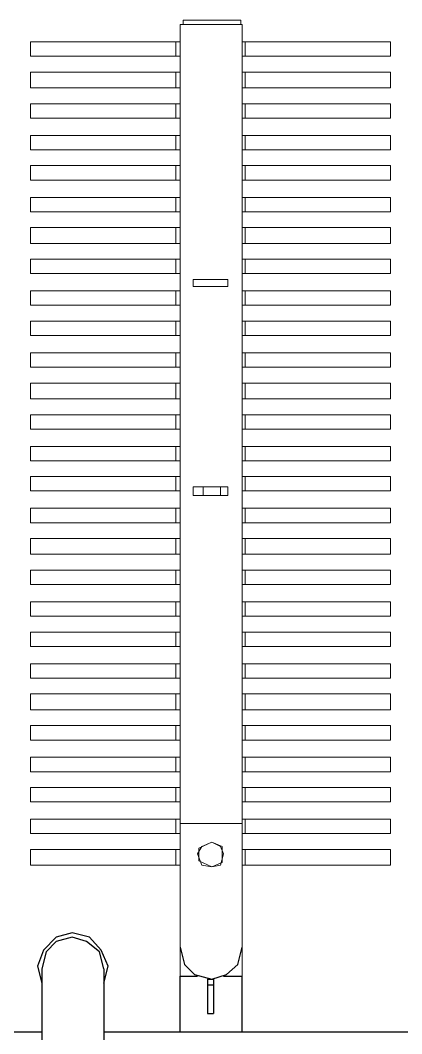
# Model space of a CAD drawing. Header units: millimetres. Extents: x 37084 to 180780, y -153145 to -16322.
# Drawn here: x 72308 to 72859, y -114709 to -113244 of the extents above; entities that cross this region are included whole.
import ezdxf

# ---------------------------------------------------------------- set-up
doc = ezdxf.new("R2010")
doc.units = ezdxf.units.MM
doc.header["$MEASUREMENT"] = 0
doc.linetypes.add('CONTINU', pattern=[0])
doc.layers.add('00', color=5, linetype='Continuous', lineweight=9)

# ---------------------------------------------------------------- blocks, each defined once
blk = doc.blocks.new('MBA')
at = {"color": 0, "linetype": 'ByBlock', "lineweight": 9}
for points in [[(1954904.8, 288644.1), (1954988, 288644.1)], [(1954904.8, 288637.9), (1954904.8, 288644.1)], [(1954988, 288637.9), (1954988, 288644.1)], [(1954900.6, 288637.9), (1954990, 288637.9)], [(1954900.6, 288637.9), (1954900.6, 287181.7)], [(1954990, 288637.9), (1954990, 287181.7)], [(1954900.6, 288612.9), (1954684.3, 288612.9)], [(1954684.3, 288612.9), (1954684.3, 288592.1)], [(1954894.4, 288612.9), (1954894.4, 288592.1)], [(1955204.3, 288612.9), (1954990, 288612.9)], [(1954994.2, 288612.9), (1954994.2, 288592.1)], [(1955204.3, 288612.9), (1955204.3, 288592.1)], [(1954900.6, 288592.1), (1954684.3, 288592.1)], [(1955204.3, 288592.1), (1954990, 288592.1)], [(1954900.6, 288569.2), (1954684.3, 288569.2)], [(1954684.3, 288569.2), (1954684.3, 288546.3)], [(1954894.4, 288569.2), (1954894.4, 288546.3)], [(1955204.3, 288569.2), (1954990, 288569.2)], [(1954994.2, 288569.2), (1954994.2, 288546.3)], [(1955204.3, 288569.2), (1955204.3, 288546.3)], [(1954900.6, 288546.3), (1954684.3, 288546.3)], [(1955204.3, 288546.3), (1954990, 288546.3)], [(1954900.6, 288523.5), (1954684.3, 288523.5)], [(1954684.3, 288523.5), (1954684.3, 288502.7)], [(1954894.4, 288523.5), (1954894.4, 288502.7)], [(1955204.3, 288523.5), (1954990, 288523.5)], [(1954994.2, 288523.5), (1954994.2, 288502.7)], [(1955204.3, 288523.5), (1955204.3, 288502.7)], [(1954900.6, 288502.7), (1954684.3, 288502.7)], [(1955204.3, 288502.7), (1954990, 288502.7)], [(1954900.6, 288477.7), (1954684.3, 288477.7)], [(1954684.3, 288477.7), (1954684.3, 288456.9)], [(1954894.4, 288477.7), (1954894.4, 288456.9)], [(1955204.3, 288477.7), (1954990, 288477.7)], [(1954994.2, 288477.7), (1954994.2, 288456.9)], [(1955204.3, 288477.7), (1955204.3, 288456.9)], [(1954900.6, 288456.9), (1954684.3, 288456.9)], [(1955204.3, 288456.9), (1954990, 288456.9)], [(1954900.6, 288434), (1954684.3, 288434)], [(1954684.3, 288434), (1954684.3, 288413.2)], [(1954894.4, 288434), (1954894.4, 288413.2)], [(1955204.3, 288434), (1954990, 288434)], [(1954994.2, 288434), (1954994.2, 288413.2)], [(1955204.3, 288434), (1955204.3, 288413.2)], [(1954900.6, 288413.2), (1954684.3, 288413.2)], [(1955204.3, 288413.2), (1954990, 288413.2)], [(1954900.6, 288388.2), (1954684.3, 288388.2)], [(1954684.3, 288388.2), (1954684.3, 288367.4)], [(1954894.4, 288388.2), (1954894.4, 288367.4)], [(1955204.3, 288388.2), (1954990, 288388.2)], [(1954994.2, 288388.2), (1954994.2, 288367.4)], [(1955204.3, 288388.2), (1955204.3, 288367.4)], [(1954900.6, 288367.4), (1954684.3, 288367.4)], [(1955204.3, 288367.4), (1954990, 288367.4)], [(1954900.6, 288344.6), (1954684.3, 288344.6)], [(1954684.3, 288344.6), (1954684.3, 288321.7)], [(1954894.4, 288344.6), (1954894.4, 288321.7)], [(1955204.3, 288344.6), (1954990, 288344.6)], [(1954994.2, 288344.6), (1954994.2, 288321.7)], [(1955204.3, 288344.6), (1955204.3, 288321.7)], [(1954900.6, 288321.7), (1954684.3, 288321.7)], [(1955204.3, 288321.7), (1954990, 288321.7)], [(1954900.6, 288298.8), (1954684.3, 288298.8)], [(1954684.3, 288298.8), (1954684.3, 288278)], [(1954894.4, 288298.8), (1954894.4, 288278)], [(1955204.3, 288298.8), (1954990, 288298.8)], [(1954994.2, 288298.8), (1954994.2, 288278)], [(1955204.3, 288298.8), (1955204.3, 288278)], [(1954900.6, 288278), (1954684.3, 288278)], [(1955204.3, 288278), (1954990, 288278)], [(1954919.3, 288269.7), (1954969.2, 288269.7)], [(1954919.3, 288259.3), (1954919.3, 288269.7)], [(1954919.3, 288259.3), (1954969.2, 288259.3)], [(1954969.2, 288259.3), (1954969.2, 288269.7)], [(1954900.6, 288253), (1954684.3, 288253)], [(1954684.3, 288253), (1954684.3, 288232.2)], [(1954894.4, 288253), (1954894.4, 288232.2)], [(1955204.3, 288253), (1954990, 288253)], [(1954994.2, 288253), (1954994.2, 288232.2)], [(1955204.3, 288253), (1955204.3, 288232.2)], [(1954900.6, 288232.2), (1954684.3, 288232.2)], [(1955204.3, 288232.2), (1954990, 288232.2)], [(1954900.6, 288209.3), (1954684.3, 288209.3)], [(1954684.3, 288209.3), (1954684.3, 288188.5)], [(1954894.4, 288209.3), (1954894.4, 288188.5)], [(1955204.3, 288209.3), (1954990, 288209.3)], [(1954994.2, 288209.3), (1954994.2, 288188.5)], [(1955204.3, 288209.3), (1955204.3, 288188.5)], [(1954900.6, 288188.5), (1954684.3, 288188.5)], [(1955204.3, 288188.5), (1954990, 288188.5)], [(1954900.6, 288163.6), (1954684.3, 288163.6)], [(1954684.3, 288163.6), (1954684.3, 288142.8)], [(1954894.4, 288163.6), (1954894.4, 288142.8)], [(1955204.3, 288163.6), (1954990, 288163.6)], [(1954994.2, 288163.6), (1954994.2, 288142.8)], [(1955204.3, 288163.6), (1955204.3, 288142.8)], [(1954900.6, 288142.8), (1954684.3, 288142.8)], [(1955204.3, 288142.8), (1954990, 288142.8)], [(1954900.6, 288119.9), (1954684.3, 288119.9)], [(1954684.3, 288119.9), (1954684.3, 288097)], [(1954894.4, 288119.9), (1954894.4, 288097)], [(1955204.3, 288119.9), (1954990, 288119.9)], [(1954994.2, 288119.9), (1954994.2, 288097)], [(1955204.3, 288119.9), (1955204.3, 288097)], [(1954900.6, 288097), (1954684.3, 288097)], [(1955204.3, 288097), (1954990, 288097)], [(1954900.6, 288074.1), (1954684.3, 288074.1)], [(1954684.3, 288074.1), (1954684.3, 288053.3)], [(1954894.4, 288074.1), (1954894.4, 288053.3)], [(1955204.3, 288074.1), (1954990, 288074.1)], [(1954994.2, 288074.1), (1954994.2, 288053.3)], [(1955204.3, 288074.1), (1955204.3, 288053.3)], [(1954900.6, 288053.3), (1954684.3, 288053.3)], [(1955204.3, 288053.3), (1954990, 288053.3)], [(1954900.6, 288028.4), (1954684.3, 288028.4)], [(1954684.3, 288028.4), (1954684.3, 288007.6)], [(1954894.4, 288028.4), (1954894.4, 288007.6)], [(1955204.3, 288028.4), (1954990, 288028.4)], [(1954994.2, 288028.4), (1954994.2, 288007.6)], [(1955204.3, 288028.4), (1955204.3, 288007.6)], [(1954900.6, 288007.6), (1954684.3, 288007.6)], [(1955204.3, 288007.6), (1954990, 288007.6)], [(1954900.6, 287984.7), (1954684.3, 287984.7)], [(1954684.3, 287984.7), (1954684.3, 287963.9)], [(1954894.4, 287984.7), (1954894.4, 287963.9)], [(1955204.3, 287984.7), (1954990, 287984.7)], [(1954994.2, 287984.7), (1954994.2, 287963.9)], [(1955204.3, 287984.7), (1955204.3, 287963.9)], [(1954919.3, 287970.1), (1954969.2, 287970.1)], [(1954919.3, 287970.1), (1954919.3, 287957.6)], [(1954933.9, 287970.1), (1954933.9, 287957.6)], [(1954958.8, 287970.1), (1954958.8, 287957.6)], [(1954969.2, 287970.1), (1954969.2, 287957.6)], [(1954900.6, 287963.9), (1954684.3, 287963.9)], [(1954969.2, 287957.6), (1954919.3, 287957.6)], [(1955204.3, 287963.9), (1954990, 287963.9)], [(1954900.6, 287938.9), (1954684.3, 287938.9)], [(1954684.3, 287938.9), (1954684.3, 287918.1)], [(1954894.4, 287938.9), (1954894.4, 287918.1)], [(1955204.3, 287938.9), (1954990, 287938.9)], [(1954994.2, 287938.9), (1954994.2, 287918.1)], [(1955204.3, 287938.9), (1955204.3, 287918.1)], [(1954900.6, 287918.1), (1954684.3, 287918.1)], [(1955204.3, 287918.1), (1954990, 287918.1)], [(1954900.6, 287895.2), (1954684.3, 287895.2)], [(1954684.3, 287895.2), (1954684.3, 287872.4)], [(1954894.4, 287895.2), (1954894.4, 287872.4)], [(1955204.3, 287895.2), (1954990, 287895.2)], [(1954994.2, 287895.2), (1954994.2, 287872.4)], [(1955204.3, 287895.2), (1955204.3, 287872.4)], [(1954900.6, 287872.4), (1954684.3, 287872.4)], [(1955204.3, 287872.4), (1954990, 287872.4)], [(1954900.6, 287849.5), (1954684.3, 287849.5)], [(1954684.3, 287849.5), (1954684.3, 287828.7)], [(1954894.4, 287849.5), (1954894.4, 287828.7)], [(1955204.3, 287849.5), (1954990, 287849.5)], [(1954994.2, 287849.5), (1954994.2, 287828.7)], [(1955204.3, 287849.5), (1955204.3, 287828.7)], [(1954900.6, 287828.7), (1954684.3, 287828.7)], [(1955204.3, 287828.7), (1954990, 287828.7)], [(1954900.6, 287803.7), (1954684.3, 287803.7)], [(1954684.3, 287803.7), (1954684.3, 287782.9)], [(1954894.4, 287803.7), (1954894.4, 287782.9)], [(1955204.3, 287803.7), (1954990, 287803.7)], [(1954994.2, 287803.7), (1954994.2, 287782.9)], [(1955204.3, 287803.7), (1955204.3, 287782.9)], [(1954900.6, 287782.9), (1954684.3, 287782.9)], [(1955204.3, 287782.9), (1954990, 287782.9)], [(1954900.6, 287760), (1954684.3, 287760)], [(1954684.3, 287760), (1954684.3, 287739.2)], [(1954894.4, 287760), (1954894.4, 287739.2)], [(1955204.3, 287760), (1954990, 287760)], [(1954994.2, 287760), (1954994.2, 287739.2)], [(1955204.3, 287760), (1955204.3, 287739.2)], [(1954900.6, 287739.2), (1954684.3, 287739.2)], [(1955204.3, 287739.2), (1954990, 287739.2)], [(1954900.6, 287714.3), (1954684.3, 287714.3)], [(1954684.3, 287714.3), (1954684.3, 287693.5)], [(1954894.4, 287714.3), (1954894.4, 287693.5)], [(1955204.3, 287714.3), (1954990, 287714.3)], [(1954994.2, 287714.3), (1954994.2, 287693.5)], [(1955204.3, 287714.3), (1955204.3, 287693.5)], [(1954900.6, 287693.5), (1954684.3, 287693.5)], [(1955204.3, 287693.5), (1954990, 287693.5)], [(1954900.6, 287670.6), (1954684.3, 287670.6)], [(1954684.3, 287670.6), (1954684.3, 287647.7)], [(1954894.4, 287670.6), (1954894.4, 287647.7)], [(1955204.3, 287670.6), (1954990, 287670.6)], [(1954994.2, 287670.6), (1954994.2, 287647.7)], [(1955204.3, 287670.6), (1955204.3, 287647.7)], [(1954900.6, 287647.7), (1954684.3, 287647.7)], [(1955204.3, 287647.7), (1954990, 287647.7)], [(1954900.6, 287624.8), (1954684.3, 287624.8)], [(1954684.3, 287624.8), (1954684.3, 287604)], [(1954894.4, 287624.8), (1954894.4, 287604)], [(1955204.3, 287624.8), (1954990, 287624.8)], [(1954994.2, 287624.8), (1954994.2, 287604)], [(1955204.3, 287624.8), (1955204.3, 287604)], [(1954900.6, 287604), (1954684.3, 287604)], [(1955204.3, 287604), (1954990, 287604)], [(1954900.6, 287579.1), (1954684.3, 287579.1)], [(1954684.3, 287579.1), (1954684.3, 287558.3)], [(1954894.4, 287579.1), (1954894.4, 287558.3)], [(1955204.3, 287579.1), (1954990, 287579.1)], [(1954994.2, 287579.1), (1954994.2, 287558.3)], [(1955204.3, 287579.1), (1955204.3, 287558.3)], [(1954900.6, 287558.3), (1954684.3, 287558.3)], [(1955204.3, 287558.3), (1954990, 287558.3)], [(1954900.6, 287535.4), (1954684.3, 287535.4)], [(1954684.3, 287535.4), (1954684.3, 287514.6)], [(1954894.4, 287535.4), (1954894.4, 287514.6)], [(1955204.3, 287535.4), (1954990, 287535.4)], [(1954994.2, 287535.4), (1954994.2, 287514.6)], [(1955204.3, 287535.4), (1955204.3, 287514.6)], [(1954900.6, 287514.6), (1954684.3, 287514.6)], [(1955204.3, 287514.6), (1954990, 287514.6)], [(1954900.6, 287489.6), (1954684.3, 287489.6)], [(1954684.3, 287489.6), (1954684.3, 287468.8)], [(1954894.4, 287489.6), (1954894.4, 287468.8)], [(1954900.6, 287483.4), (1954990, 287483.4)], [(1955204.3, 287489.6), (1954990, 287489.6)], [(1954994.2, 287489.6), (1954994.2, 287468.8)], [(1955204.3, 287489.6), (1955204.3, 287468.8)], [(1954900.6, 287468.8), (1954684.3, 287468.8)], [(1955204.3, 287468.8), (1954990, 287468.8)], [(1954925.6, 287439.7), (1954931.8, 287423), (1954946.4, 287421), (1954958.8, 287423), (1954963, 287439.7), (1954958.8, 287450.1), (1954946.4, 287456.3), (1954931.8, 287450.1), (1954925.6, 287439.7)], [(1954946.4, 287456.3), (1954927.6, 287448)], [(1954960.9, 287450.1), (1954946.4, 287456.3)], [(1954900.6, 287445.9), (1954684.3, 287445.9)], [(1954684.3, 287445.9), (1954684.3, 287423)], [(1954894.4, 287445.9), (1954894.4, 287423)], [(1954927.6, 287448), (1954927.6, 287429.3)], [(1954960.9, 287427.2), (1954960.9, 287450.1)], [(1955204.3, 287445.9), (1954990, 287445.9)], [(1954994.2, 287445.9), (1954994.2, 287423)], [(1955204.3, 287445.9), (1955204.3, 287423)], [(1954927.6, 287429.3), (1954946.4, 287421)], [(1954946.4, 287421), (1954960.9, 287427.2)], [(1954900.6, 287423), (1954684.3, 287423)], [(1955204.3, 287423), (1954990, 287423)]]:
    blk.add_lwpolyline(points, dxfattribs=at)
at = {"color": 0, "linetype": 'ByBlock', "lineweight": 25}
for points in [[(1954790.3, 287252.5), (1954796.6, 287277.4), (1954786.2, 287300.3), (1954769.5, 287319), (1954744.6, 287325.3), (1954721.7, 287319), (1954703, 287300.3), (1954694.7, 287277.4), (1954700.9, 287252.5)], [(1954790.3, 287273.3), (1954784.1, 287298.2), (1954765.4, 287312.8), (1954744.6, 287319), (1954721.7, 287312.8), (1954707.1, 287298.2), (1954700.9, 287273.3)], [(1954900.6, 287304.5), (1954906.8, 287279.5), (1954921.4, 287265), (1954946.4, 287258.7), (1954967.2, 287265), (1954983.8, 287279.5), (1954990, 287304.5)], [(1954700.9, 287273.3), (1954700.9, 287119.3)], [(1954790.3, 287273.3), (1954790.3, 287119.3)], [(1954900.6, 287262.9), (1954925.6, 287262.9)], [(1954900.6, 287181.7), (1954900.6, 287262.9)], [(1954940.1, 287258.7), (1954948.4, 287258.7)], [(1954940.1, 287258.7), (1954940.1, 287208.8)], [(1954940.1, 287250.4), (1954948.4, 287250.4)], [(1954948.4, 287258.7), (1954948.4, 287208.8)], [(1954963, 287262.9), (1954990, 287262.9)], [(1954990, 287181.7), (1954990, 287262.9)], [(1954940.1, 287208.8), (1954948.4, 287208.8)], [(1954700.9, 287181.7), (1953427.8, 287181.7)], [(1958262.1, 287181.7), (1954790.3, 287181.7)]]:
    blk.add_lwpolyline(points, dxfattribs=at)

msp = doc.modelspace()

# ---------------------------------------------------------------- block references
at = {"layer": '00', "linetype": 'CONTINU', "lineweight": 20}
msp.add_blockref('MBA', (-1882361.3, -401888.4, 0), dxfattribs=at)

doc.saveas('drawing.dxf')
